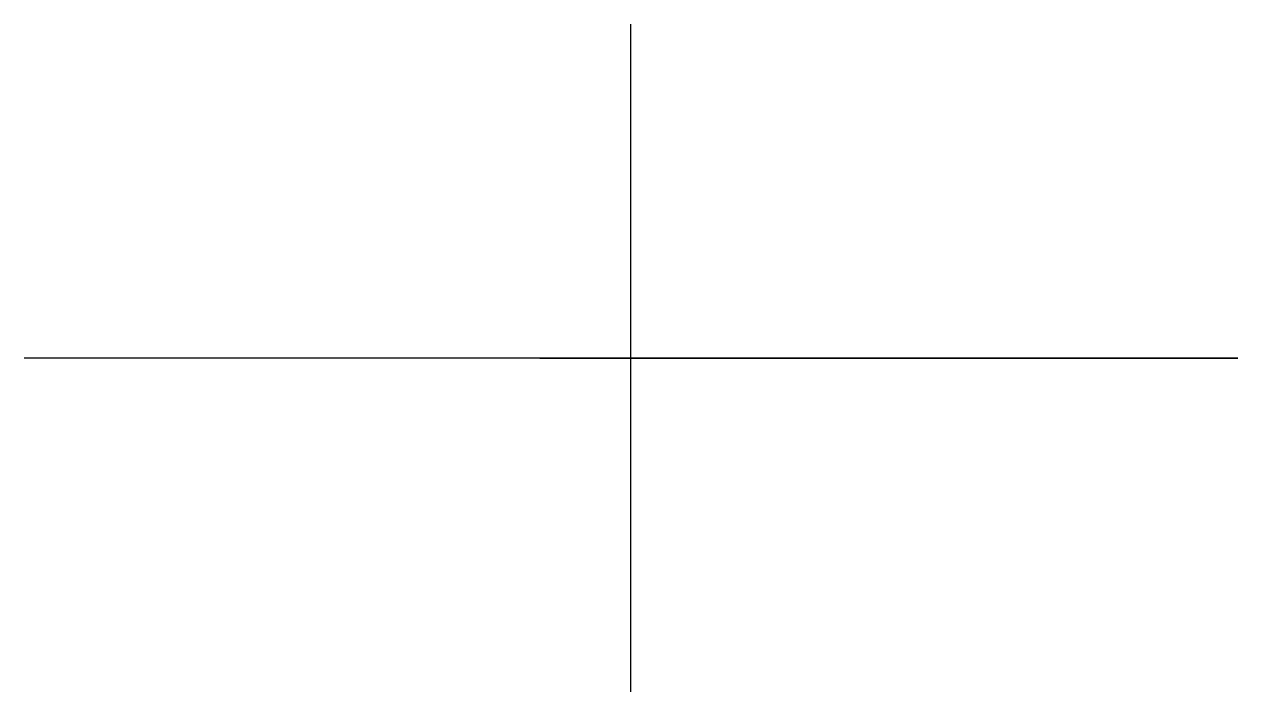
# Model space of a CAD drawing. Header units: millimetres. Extents: x 0 to 200, y -55 to 55.
import ezdxf

# ---------------------------------------------------------------- set-up
doc = ezdxf.new("R2010")
doc.units = ezdxf.units.MM

msp = doc.modelspace()

# ---------------------------------------------------------------- linework, layer by layer
at = {"color": 254}
for points in [[(100, -55), (100, 55)], [(200, 0), (0, 0)]]:
    msp.add_lwpolyline(points, dxfattribs=at)
at = {"color": 254, "extrusion": (1, -6.12323e-17, 6.12323e-17), "elevation": 100}
msp.add_lwpolyline([(-55, 0), (55, 0)], dxfattribs=at)
at = {"extrusion": (1, -6.12323e-17, 6.12323e-17), "elevation": 100}
msp.add_lwpolyline([(-15, 30), (15, 30)], dxfattribs=at)
at = {"color": 254, "extrusion": (0, -1, 6.12323e-17), "elevation": 0}
msp.add_lwpolyline([(100, 0), (200, 0)], dxfattribs=at)
msp.add_polyline3d([(85, 0, 30), (115, 0, 30)])

doc.saveas('drawing.dxf')
